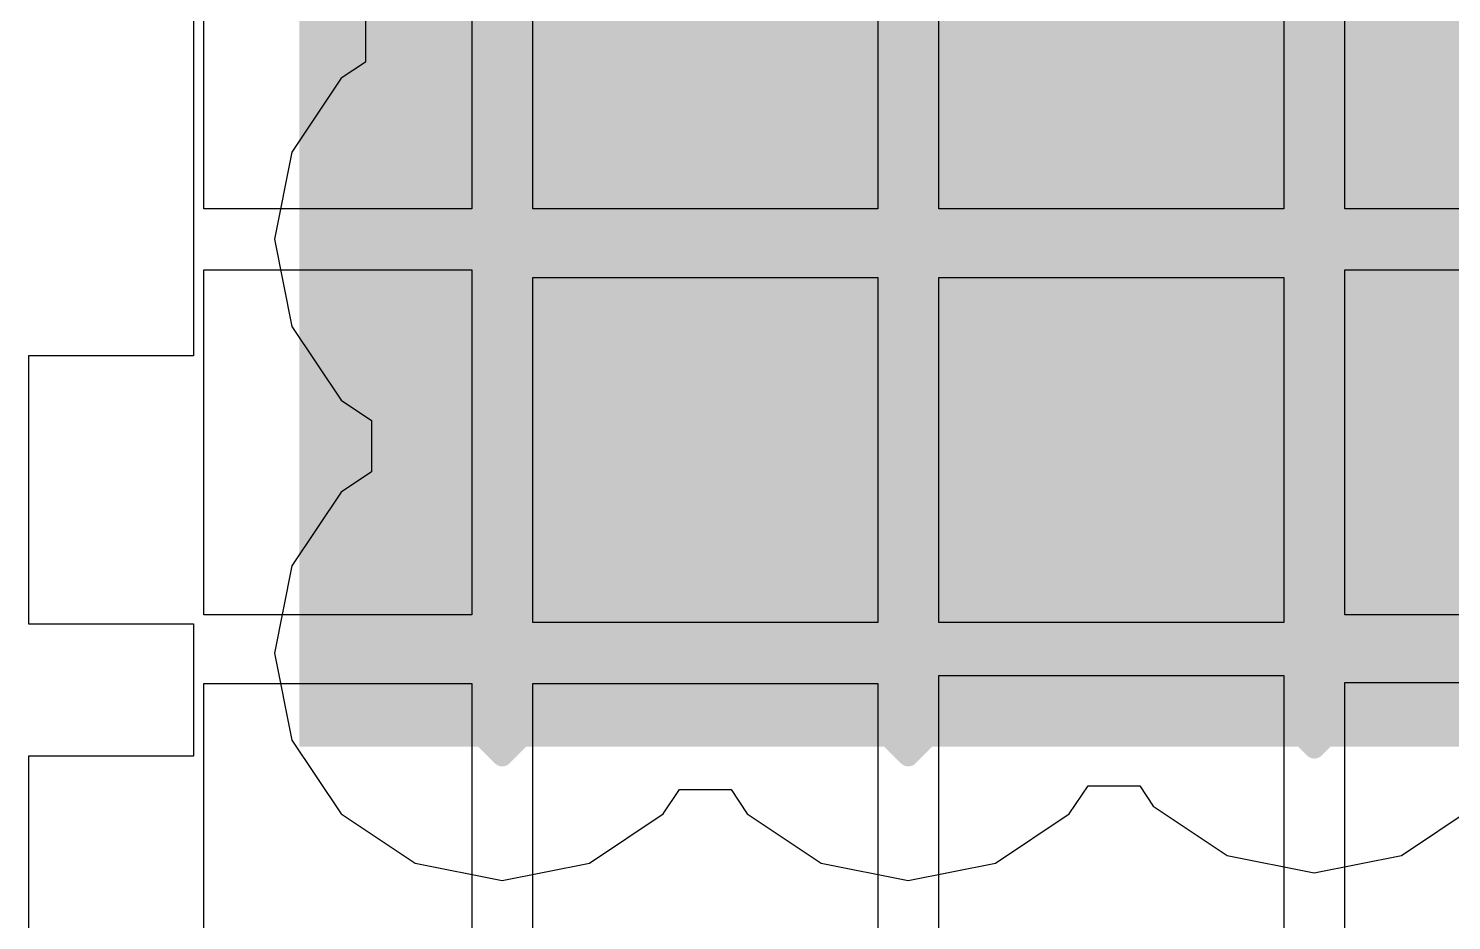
# Model space of a CAD drawing. Header units: millimetres. Extents: x 5 to 399, y 5 to 287.
# Drawn here: x 218.374 to 221.879, y 158.764 to 160.962 of the extents above; entities that cross this region are included whole.
import ezdxf

# ---------------------------------------------------------------- set-up
doc = ezdxf.new("R2010")
doc.units = ezdxf.units.MM
for name, color, linetype in [('DrillDrawing', 1, 'Continuous'), ('MidLayer1', 16, 'Continuous'), ('MidLayer2', 76, 'Continuous'), ('TopLayer', 1, 'Continuous'), ('TopPaste', 8, 'Continuous'), ('TopSolder', 216, 'Continuous')]:
    doc.layers.add(name, color=color, linetype=linetype)

# ---------------------------------------------------------------- blocks, each defined once
blk = doc.blocks.new('PQFN_8_MULTI_290')
at = {"layer": 'TopLayer'}
for p, q in [((2.667, 1.7732), (2.667, 2.586)), ((2.2606, 1.4478), (2.2606, 1.7732)), ((2.2606, 1.7732), (2.667, 1.7732)), ((2.667, 1.4478), (2.2606, 1.4478)), ((2.667, 0.7874), (2.667, 1.4478)), ((2.2606, -0.508), (2.2606, 0.7874)), ((2.2606, 0.7874), (2.667, 0.7874))]:
    blk.add_line(p, q, dxfattribs=at)
blk.add_solid([(-2, -1.75), (2, -1.75), (-2, 1.75), (2, 1.75)], dxfattribs=at)
at = {"layer": 'TopPaste'}
for p, q in [((-0.575, 2.442), (-0.575, 1.592)), ((-0.425, 1.575), (-0.425, 2.425)), ((0.425, 2.425), (0.425, 1.575)), ((0.575, 1.5944), (0.575, 2.4444)), ((1.425, 2.4444), (1.425, 1.5944)), ((1.575, 1.5944), (1.575, 2.4444)), ((2.2352, 2.4444), (2.2352, 1.5944)), ((-0.575, 1.592), (-1.425, 1.592)), ((1.425, 1.5944), (0.575, 1.5944)), ((2.2352, 1.5944), (1.575, 1.5944)), ((0.425, 1.575), (-0.425, 1.575)), ((-0.425, 1.4444), (0.425, 1.4444)), ((-0.425, 0.5944), (-0.425, 1.4444)), ((0.425, 1.4444), (0.425, 0.5944)), ((0.575, 1.4444), (1.425, 1.4444)), ((0.575, 0.5944), (0.575, 1.4444)), ((1.425, 1.4444), (1.425, 0.5944)), ((-1.425, 1.425), (-0.575, 1.425)), ((-0.575, 1.425), (-0.575, 0.575)), ((1.575, 0.575), (1.575, 1.425)), ((1.575, 1.425), (2.2352, 1.425)), ((2.2352, 1.425), (2.2352, 0.575)), ((-0.575, 0.575), (-1.425, 0.575)), ((0.425, 0.5944), (-0.425, 0.5944)), ((1.425, 0.5944), (0.575, 0.5944)), ((2.2352, 0.575), (1.575, 0.575)), ((-1.425, 0.425), (-0.575, 0.425)), ((-0.575, 0.425), (-0.575, -0.425)), ((-0.425, 0.425), (0.425, 0.425)), ((-0.425, -0.425), (-0.425, 0.425)), ((0.425, 0.425), (0.425, -0.425)), ((0.575, 0.425), (1.425, 0.425)), ((0.575, -0.425), (0.575, 0.425)), ((1.425, 0.425), (1.425, -0.425)), ((1.575, -0.425), (1.575, 0.425)), ((1.575, 0.425), (2.2352, 0.425)), ((2.2352, 0.425), (2.2352, -0.425))]:
    blk.add_line(p, q, dxfattribs=at)
at = {"layer": 'TopSolder'}
blk.add_solid([(-2, -1.75), (2, -1.75), (-2, 1.75), (2, 1.75)], dxfattribs=at)

msp = doc.modelspace()

# ---------------------------------------------------------------- linework, layer by layer
at = {"layer": 'DrillDrawing', "const_width": 0.0508}
for points in [[(219.4142, 160.5696), (219.5412, 160.6966)], [(219.5412, 160.6966), (219.6682, 160.5696)], [(220.4142, 160.5696), (220.5412, 160.6966)], [(220.5412, 160.6966), (220.6682, 160.5696)], [(221.4142, 160.5696), (221.5412, 160.6966)], [(221.5412, 160.6966), (221.6682, 160.5696)], [(219.465, 160.5188), (219.5412, 160.595)], [(219.5412, 160.595), (219.6174, 160.5188)], [(220.465, 160.5188), (220.5412, 160.595)], [(220.5412, 160.595), (220.6174, 160.5188)], [(221.465, 160.5188), (221.5412, 160.595)], [(221.5412, 160.595), (221.6174, 160.5188)], [(219.2872, 160.5696), (219.4142, 160.4426)], [(219.2872, 160.5696), (219.4142, 160.5696)], [(219.6682, 160.5696), (219.7952, 160.5696)], [(219.6682, 160.4426), (219.7952, 160.5696)], [(220.2872, 160.5696), (220.4142, 160.4426)], [(220.2872, 160.5696), (220.4142, 160.5696)], [(220.6682, 160.5696), (220.7952, 160.5696)], [(220.6682, 160.4426), (220.7952, 160.5696)], [(221.2872, 160.5696), (221.4142, 160.4426)], [(221.2872, 160.5696), (221.4142, 160.5696)], [(221.6682, 160.5696), (221.7952, 160.5696)], [(221.6682, 160.4426), (221.7952, 160.5696)], [(219.3888, 160.5188), (219.465, 160.4426)], [(219.3888, 160.5188), (219.465, 160.5188)], [(219.6174, 160.5188), (219.6936, 160.5188)], [(219.6174, 160.4426), (219.6936, 160.5188)], [(220.3888, 160.5188), (220.465, 160.4426)], [(220.3888, 160.5188), (220.465, 160.5188)], [(220.6174, 160.5188), (220.6936, 160.5188)], [(220.6174, 160.4426), (220.6936, 160.5188)], [(221.3888, 160.5188), (221.465, 160.4426)], [(221.3888, 160.5188), (221.465, 160.5188)], [(221.6174, 160.5188), (221.6936, 160.5188)], [(221.6174, 160.4426), (221.6936, 160.5188)], [(219.2872, 160.3156), (219.4142, 160.4426)], [(219.3888, 160.3664), (219.465, 160.4426)], [(219.6174, 160.4426), (219.6936, 160.3664)], [(219.6682, 160.4426), (219.7952, 160.3156)], [(220.2872, 160.3156), (220.4142, 160.4426)], [(220.3888, 160.3664), (220.465, 160.4426)], [(220.6174, 160.4426), (220.6936, 160.3664)], [(220.6682, 160.4426), (220.7952, 160.3156)], [(221.2872, 160.3156), (221.4142, 160.4426)], [(221.3888, 160.3664), (221.465, 160.4426)], [(221.6174, 160.4426), (221.6936, 160.3664)], [(221.6682, 160.4426), (221.7952, 160.3156)], [(219.3888, 160.3664), (219.465, 160.3664)], [(219.465, 160.3664), (219.5412, 160.2902)], [(219.5412, 160.2902), (219.6174, 160.3664)], [(219.6174, 160.3664), (219.6936, 160.3664)], [(220.3888, 160.3664), (220.465, 160.3664)], [(220.465, 160.3664), (220.5412, 160.2902)], [(220.5412, 160.2902), (220.6174, 160.3664)], [(220.6174, 160.3664), (220.6936, 160.3664)], [(221.3888, 160.3664), (221.465, 160.3664)], [(221.465, 160.3664), (221.5412, 160.2902)], [(221.5412, 160.2902), (221.6174, 160.3664)], [(221.6174, 160.3664), (221.6936, 160.3664)], [(219.2872, 160.3156), (219.4142, 160.3156)], [(219.4142, 160.3156), (219.5412, 160.1886)], [(219.5412, 160.1886), (219.6682, 160.3156)], [(219.6682, 160.3156), (219.7952, 160.3156)], [(220.2872, 160.3156), (220.4142, 160.3156)], [(220.4142, 160.3156), (220.5412, 160.1886)], [(220.5412, 160.1886), (220.6682, 160.3156)], [(220.6682, 160.3156), (220.7952, 160.3156)], [(221.2872, 160.3156), (221.4142, 160.3156)], [(221.4142, 160.3156), (221.5412, 160.1886)], [(221.5412, 160.1886), (221.6682, 160.3156)], [(221.6682, 160.3156), (221.7952, 160.3156)], [(221.4142, 159.5696), (221.5412, 159.6966)], [(221.5412, 159.6966), (221.6682, 159.5696)], [(219.4142, 159.5502), (219.5412, 159.6772)], [(219.5412, 159.6772), (219.6682, 159.5502)], [(220.4142, 159.5502), (220.5412, 159.6772)], [(220.5412, 159.6772), (220.6682, 159.5502)], [(221.465, 159.5188), (221.5412, 159.595)], [(221.5412, 159.595), (221.6174, 159.5188)], [(219.465, 159.4994), (219.5412, 159.5756)], [(219.5412, 159.5756), (219.6174, 159.4994)], [(220.465, 159.4994), (220.5412, 159.5756)], [(220.5412, 159.5756), (220.6174, 159.4994)], [(221.2872, 159.5696), (221.4142, 159.4426)], [(221.2872, 159.5696), (221.4142, 159.5696)], [(221.6682, 159.5696), (221.7952, 159.5696)], [(221.6682, 159.4426), (221.7952, 159.5696)], [(219.2872, 159.5502), (219.4142, 159.4232)], [(219.2872, 159.5502), (219.4142, 159.5502)], [(219.6682, 159.5502), (219.7952, 159.5502)], [(219.6682, 159.4232), (219.7952, 159.5502)], [(220.2872, 159.5502), (220.4142, 159.4232)], [(220.2872, 159.5502), (220.4142, 159.5502)], [(220.6682, 159.5502), (220.7952, 159.5502)], [(220.6682, 159.4232), (220.7952, 159.5502)], [(219.3888, 159.4994), (219.465, 159.4232)], [(219.3888, 159.4994), (219.465, 159.4994)], [(219.6174, 159.4994), (219.6936, 159.4994)], [(219.6174, 159.4232), (219.6936, 159.4994)], [(220.3888, 159.4994), (220.465, 159.4232)], [(220.3888, 159.4994), (220.465, 159.4994)], [(220.6174, 159.4994), (220.6936, 159.4994)], [(220.6174, 159.4232), (220.6936, 159.4994)], [(221.3888, 159.5188), (221.465, 159.4426)], [(221.3888, 159.5188), (221.465, 159.5188)], [(221.6174, 159.5188), (221.6936, 159.5188)], [(221.6174, 159.4426), (221.6936, 159.5188)], [(219.2872, 159.2962), (219.4142, 159.4232)], [(219.3888, 159.347), (219.465, 159.4232)], [(219.6174, 159.4232), (219.6936, 159.347)], [(219.6682, 159.4232), (219.7952, 159.2962)], [(220.2872, 159.2962), (220.4142, 159.4232)], [(220.3888, 159.347), (220.465, 159.4232)], [(220.6174, 159.4232), (220.6936, 159.347)], [(220.6682, 159.4232), (220.7952, 159.2962)], [(221.2872, 159.3156), (221.4142, 159.4426)], [(221.3888, 159.3664), (221.465, 159.4426)], [(221.6174, 159.4426), (221.6936, 159.3664)], [(221.6682, 159.4426), (221.7952, 159.3156)], [(219.3888, 159.347), (219.465, 159.347)], [(219.465, 159.347), (219.5412, 159.2708)], [(219.5412, 159.2708), (219.6174, 159.347)], [(219.6174, 159.347), (219.6936, 159.347)], [(220.3888, 159.347), (220.465, 159.347)], [(220.465, 159.347), (220.5412, 159.2708)], [(220.5412, 159.2708), (220.6174, 159.347)], [(220.6174, 159.347), (220.6936, 159.347)], [(221.3888, 159.3664), (221.465, 159.3664)], [(221.465, 159.3664), (221.5412, 159.2902)], [(221.5412, 159.2902), (221.6174, 159.3664)], [(221.6174, 159.3664), (221.6936, 159.3664)], [(221.2872, 159.3156), (221.4142, 159.3156)], [(221.4142, 159.3156), (221.5412, 159.1886)], [(221.5412, 159.1886), (221.6682, 159.3156)], [(221.6682, 159.3156), (221.7952, 159.3156)], [(219.2872, 159.2962), (219.4142, 159.2962)], [(219.4142, 159.2962), (219.5412, 159.1692)], [(219.5412, 159.1692), (219.6682, 159.2962)], [(219.6682, 159.2962), (219.7952, 159.2962)], [(220.2872, 159.2962), (220.4142, 159.2962)], [(220.4142, 159.2962), (220.5412, 159.1692)], [(220.5412, 159.1692), (220.6682, 159.2962)], [(220.6682, 159.2962), (220.7952, 159.2962)]]:
    msp.add_lwpolyline(points, dxfattribs=at)
at = {"layer": 'DrillDrawing', "const_width": 0.0254}
for points in [[(219.5285, 160.6966, 1), (219.5539, 160.6966, 1)], [(219.5285, 160.6966, 1), (219.5539, 160.6966, 1)], [(220.5285, 160.6966, 1), (220.5539, 160.6966, 1)], [(220.5285, 160.6966, 1), (220.5539, 160.6966, 1)], [(221.5285, 160.6966, 1), (221.5539, 160.6966, 1)], [(221.5285, 160.6966, 1), (221.5539, 160.6966, 1)], [(219.5285, 160.595, 1), (219.5539, 160.595, 1)], [(219.5285, 160.595, 1), (219.5539, 160.595, 1)], [(220.5285, 160.595, 1), (220.5539, 160.595, 1)], [(220.5285, 160.595, 1), (220.5539, 160.595, 1)], [(221.5285, 160.595, 1), (221.5539, 160.595, 1)], [(221.5285, 160.595, 1), (221.5539, 160.595, 1)], [(219.2745, 160.5696, 1), (219.2999, 160.5696, 1)], [(219.2745, 160.5696, 1), (219.2999, 160.5696, 1)], [(219.4015, 160.5696, 1), (219.4269, 160.5696, 1)], [(219.4015, 160.5696, 1), (219.4269, 160.5696, 1)], [(219.6555, 160.5696, 1), (219.6809, 160.5696, 1)], [(219.6555, 160.5696, 1), (219.6809, 160.5696, 1)], [(219.7825, 160.5696, 1), (219.8079, 160.5696, 1)], [(219.7825, 160.5696, 1), (219.8079, 160.5696, 1)], [(220.2745, 160.5696, 1), (220.2999, 160.5696, 1)], [(220.2745, 160.5696, 1), (220.2999, 160.5696, 1)], [(220.4015, 160.5696, 1), (220.4269, 160.5696, 1)], [(220.4015, 160.5696, 1), (220.4269, 160.5696, 1)], [(220.6555, 160.5696, 1), (220.6809, 160.5696, 1)], [(220.6555, 160.5696, 1), (220.6809, 160.5696, 1)], [(220.7825, 160.5696, 1), (220.8079, 160.5696, 1)], [(220.7825, 160.5696, 1), (220.8079, 160.5696, 1)], [(221.2745, 160.5696, 1), (221.2999, 160.5696, 1)], [(221.2745, 160.5696, 1), (221.2999, 160.5696, 1)], [(221.4015, 160.5696, 1), (221.4269, 160.5696, 1)], [(221.4015, 160.5696, 1), (221.4269, 160.5696, 1)], [(221.6555, 160.5696, 1), (221.6809, 160.5696, 1)], [(221.6555, 160.5696, 1), (221.6809, 160.5696, 1)], [(221.7825, 160.5696, 1), (221.8079, 160.5696, 1)], [(221.7825, 160.5696, 1), (221.8079, 160.5696, 1)], [(219.3761, 160.5188, 1), (219.4015, 160.5188, 1)], [(219.3761, 160.5188, 1), (219.4015, 160.5188, 1)], [(219.4523, 160.5188, 1), (219.4777, 160.5188, 1)], [(219.4523, 160.5188, 1), (219.4777, 160.5188, 1)], [(219.6047, 160.5188, 1), (219.6301, 160.5188, 1)], [(219.6047, 160.5188, 1), (219.6301, 160.5188, 1)], [(219.6809, 160.5188, 1), (219.7063, 160.5188, 1)], [(219.6809, 160.5188, 1), (219.7063, 160.5188, 1)], [(220.3761, 160.5188, 1), (220.4015, 160.5188, 1)], [(220.3761, 160.5188, 1), (220.4015, 160.5188, 1)], [(220.4523, 160.5188, 1), (220.4777, 160.5188, 1)], [(220.4523, 160.5188, 1), (220.4777, 160.5188, 1)], [(220.6047, 160.5188, 1), (220.6301, 160.5188, 1)], [(220.6047, 160.5188, 1), (220.6301, 160.5188, 1)], [(220.6809, 160.5188, 1), (220.7063, 160.5188, 1)], [(220.6809, 160.5188, 1), (220.7063, 160.5188, 1)], [(221.3761, 160.5188, 1), (221.4015, 160.5188, 1)], [(221.3761, 160.5188, 1), (221.4015, 160.5188, 1)], [(221.4523, 160.5188, 1), (221.4777, 160.5188, 1)], [(221.4523, 160.5188, 1), (221.4777, 160.5188, 1)], [(221.6047, 160.5188, 1), (221.6301, 160.5188, 1)], [(221.6047, 160.5188, 1), (221.6301, 160.5188, 1)], [(221.6809, 160.5188, 1), (221.7063, 160.5188, 1)], [(221.6809, 160.5188, 1), (221.7063, 160.5188, 1)], [(219.4015, 160.4426, 1), (219.4269, 160.4426, 1)], [(219.4015, 160.4426, 1), (219.4269, 160.4426, 1)], [(219.4523, 160.4426, 1), (219.4777, 160.4426, 1)], [(219.4523, 160.4426, 1), (219.4777, 160.4426, 1)], [(219.6047, 160.4426, 1), (219.6301, 160.4426, 1)], [(219.6047, 160.4426, 1), (219.6301, 160.4426, 1)], [(219.6555, 160.4426, 1), (219.6809, 160.4426, 1)], [(219.6555, 160.4426, 1), (219.6809, 160.4426, 1)], [(220.4015, 160.4426, 1), (220.4269, 160.4426, 1)], [(220.4015, 160.4426, 1), (220.4269, 160.4426, 1)], [(220.4523, 160.4426, 1), (220.4777, 160.4426, 1)], [(220.4523, 160.4426, 1), (220.4777, 160.4426, 1)], [(220.6047, 160.4426, 1), (220.6301, 160.4426, 1)], [(220.6047, 160.4426, 1), (220.6301, 160.4426, 1)], [(220.6555, 160.4426, 1), (220.6809, 160.4426, 1)], [(220.6555, 160.4426, 1), (220.6809, 160.4426, 1)], [(221.4015, 160.4426, 1), (221.4269, 160.4426, 1)], [(221.4015, 160.4426, 1), (221.4269, 160.4426, 1)], [(221.4523, 160.4426, 1), (221.4777, 160.4426, 1)], [(221.4523, 160.4426, 1), (221.4777, 160.4426, 1)], [(221.6047, 160.4426, 1), (221.6301, 160.4426, 1)], [(221.6047, 160.4426, 1), (221.6301, 160.4426, 1)], [(221.6555, 160.4426, 1), (221.6809, 160.4426, 1)], [(221.6555, 160.4426, 1), (221.6809, 160.4426, 1)], [(219.3761, 160.3664, 1), (219.4015, 160.3664, 1)], [(219.3761, 160.3664, 1), (219.4015, 160.3664, 1)], [(219.4523, 160.3664, 1), (219.4777, 160.3664, 1)], [(219.4523, 160.3664, 1), (219.4777, 160.3664, 1)], [(219.6047, 160.3664, 1), (219.6301, 160.3664, 1)], [(219.6047, 160.3664, 1), (219.6301, 160.3664, 1)], [(219.6809, 160.3664, 1), (219.7063, 160.3664, 1)], [(219.6809, 160.3664, 1), (219.7063, 160.3664, 1)], [(220.3761, 160.3664, 1), (220.4015, 160.3664, 1)], [(220.3761, 160.3664, 1), (220.4015, 160.3664, 1)], [(220.4523, 160.3664, 1), (220.4777, 160.3664, 1)], [(220.4523, 160.3664, 1), (220.4777, 160.3664, 1)], [(220.6047, 160.3664, 1), (220.6301, 160.3664, 1)], [(220.6047, 160.3664, 1), (220.6301, 160.3664, 1)], [(220.6809, 160.3664, 1), (220.7063, 160.3664, 1)], [(220.6809, 160.3664, 1), (220.7063, 160.3664, 1)], [(221.3761, 160.3664, 1), (221.4015, 160.3664, 1)], [(221.3761, 160.3664, 1), (221.4015, 160.3664, 1)], [(221.4523, 160.3664, 1), (221.4777, 160.3664, 1)], [(221.4523, 160.3664, 1), (221.4777, 160.3664, 1)], [(221.6047, 160.3664, 1), (221.6301, 160.3664, 1)], [(221.6047, 160.3664, 1), (221.6301, 160.3664, 1)], [(221.6809, 160.3664, 1), (221.7063, 160.3664, 1)], [(221.6809, 160.3664, 1), (221.7063, 160.3664, 1)], [(219.2745, 160.3156, 1), (219.2999, 160.3156, 1)], [(219.2745, 160.3156, 1), (219.2999, 160.3156, 1)], [(219.4015, 160.3156, 1), (219.4269, 160.3156, 1)], [(219.4015, 160.3156, 1), (219.4269, 160.3156, 1)], [(219.6555, 160.3156, 1), (219.6809, 160.3156, 1)], [(219.6555, 160.3156, 1), (219.6809, 160.3156, 1)], [(219.7825, 160.3156, 1), (219.8079, 160.3156, 1)], [(219.7825, 160.3156, 1), (219.8079, 160.3156, 1)], [(220.2745, 160.3156, 1), (220.2999, 160.3156, 1)], [(220.2745, 160.3156, 1), (220.2999, 160.3156, 1)], [(220.4015, 160.3156, 1), (220.4269, 160.3156, 1)], [(220.4015, 160.3156, 1), (220.4269, 160.3156, 1)], [(220.6555, 160.3156, 1), (220.6809, 160.3156, 1)], [(220.6555, 160.3156, 1), (220.6809, 160.3156, 1)], [(220.7825, 160.3156, 1), (220.8079, 160.3156, 1)], [(220.7825, 160.3156, 1), (220.8079, 160.3156, 1)], [(221.2745, 160.3156, 1), (221.2999, 160.3156, 1)], [(221.2745, 160.3156, 1), (221.2999, 160.3156, 1)], [(221.4015, 160.3156, 1), (221.4269, 160.3156, 1)], [(221.4015, 160.3156, 1), (221.4269, 160.3156, 1)], [(221.6555, 160.3156, 1), (221.6809, 160.3156, 1)], [(221.6555, 160.3156, 1), (221.6809, 160.3156, 1)], [(221.7825, 160.3156, 1), (221.8079, 160.3156, 1)], [(221.7825, 160.3156, 1), (221.8079, 160.3156, 1)], [(219.5285, 160.2902, 1), (219.5539, 160.2902, 1)], [(219.5285, 160.2902, 1), (219.5539, 160.2902, 1)], [(220.5285, 160.2902, 1), (220.5539, 160.2902, 1)], [(220.5285, 160.2902, 1), (220.5539, 160.2902, 1)], [(221.5285, 160.2902, 1), (221.5539, 160.2902, 1)], [(221.5285, 160.2902, 1), (221.5539, 160.2902, 1)], [(219.5285, 160.1886, 1), (219.5539, 160.1886, 1)], [(219.5285, 160.1886, 1), (219.5539, 160.1886, 1)], [(220.5285, 160.1886, 1), (220.5539, 160.1886, 1)], [(220.5285, 160.1886, 1), (220.5539, 160.1886, 1)], [(221.5285, 160.1886, 1), (221.5539, 160.1886, 1)], [(221.5285, 160.1886, 1), (221.5539, 160.1886, 1)], [(221.5285, 159.6966, 1), (221.5539, 159.6966, 1)], [(221.5285, 159.6966, 1), (221.5539, 159.6966, 1)], [(219.5285, 159.6772, 1), (219.5539, 159.6772, 1)], [(219.5285, 159.6772, 1), (219.5539, 159.6772, 1)], [(220.5285, 159.6772, 1), (220.5539, 159.6772, 1)], [(220.5285, 159.6772, 1), (220.5539, 159.6772, 1)], [(221.5285, 159.595, 1), (221.5539, 159.595, 1)], [(221.5285, 159.595, 1), (221.5539, 159.595, 1)], [(219.5285, 159.5756, 1), (219.5539, 159.5756, 1)], [(219.5285, 159.5756, 1), (219.5539, 159.5756, 1)], [(220.5285, 159.5756, 1), (220.5539, 159.5756, 1)], [(220.5285, 159.5756, 1), (220.5539, 159.5756, 1)], [(221.2745, 159.5696, 1), (221.2999, 159.5696, 1)], [(221.2745, 159.5696, 1), (221.2999, 159.5696, 1)], [(221.4015, 159.5696, 1), (221.4269, 159.5696, 1)], [(221.4015, 159.5696, 1), (221.4269, 159.5696, 1)], [(221.6555, 159.5696, 1), (221.6809, 159.5696, 1)], [(221.6555, 159.5696, 1), (221.6809, 159.5696, 1)], [(221.7825, 159.5696, 1), (221.8079, 159.5696, 1)], [(221.7825, 159.5696, 1), (221.8079, 159.5696, 1)], [(219.2745, 159.5502, 1), (219.2999, 159.5502, 1)], [(219.2745, 159.5502, 1), (219.2999, 159.5502, 1)], [(219.4015, 159.5502, 1), (219.4269, 159.5502, 1)], [(219.4015, 159.5502, 1), (219.4269, 159.5502, 1)], [(219.6555, 159.5502, 1), (219.6809, 159.5502, 1)], [(219.6555, 159.5502, 1), (219.6809, 159.5502, 1)], [(219.7825, 159.5502, 1), (219.8079, 159.5502, 1)], [(219.7825, 159.5502, 1), (219.8079, 159.5502, 1)], [(220.2745, 159.5502, 1), (220.2999, 159.5502, 1)], [(220.2745, 159.5502, 1), (220.2999, 159.5502, 1)], [(220.4015, 159.5502, 1), (220.4269, 159.5502, 1)], [(220.4015, 159.5502, 1), (220.4269, 159.5502, 1)], [(220.6555, 159.5502, 1), (220.6809, 159.5502, 1)], [(220.6555, 159.5502, 1), (220.6809, 159.5502, 1)], [(220.7825, 159.5502, 1), (220.8079, 159.5502, 1)], [(220.7825, 159.5502, 1), (220.8079, 159.5502, 1)], [(219.3761, 159.4994, 1), (219.4015, 159.4994, 1)], [(219.3761, 159.4994, 1), (219.4015, 159.4994, 1)], [(219.4523, 159.4994, 1), (219.4777, 159.4994, 1)], [(219.4523, 159.4994, 1), (219.4777, 159.4994, 1)], [(219.6047, 159.4994, 1), (219.6301, 159.4994, 1)], [(219.6047, 159.4994, 1), (219.6301, 159.4994, 1)], [(219.6809, 159.4994, 1), (219.7063, 159.4994, 1)], [(219.6809, 159.4994, 1), (219.7063, 159.4994, 1)], [(220.3761, 159.4994, 1), (220.4015, 159.4994, 1)], [(220.3761, 159.4994, 1), (220.4015, 159.4994, 1)], [(220.4523, 159.4994, 1), (220.4777, 159.4994, 1)], [(220.4523, 159.4994, 1), (220.4777, 159.4994, 1)], [(220.6047, 159.4994, 1), (220.6301, 159.4994, 1)], [(220.6047, 159.4994, 1), (220.6301, 159.4994, 1)], [(220.6809, 159.4994, 1), (220.7063, 159.4994, 1)], [(220.6809, 159.4994, 1), (220.7063, 159.4994, 1)], [(221.3761, 159.5188, 1), (221.4015, 159.5188, 1)], [(221.3761, 159.5188, 1), (221.4015, 159.5188, 1)], [(221.4523, 159.5188, 1), (221.4777, 159.5188, 1)], [(221.4523, 159.5188, 1), (221.4777, 159.5188, 1)], [(221.6047, 159.5188, 1), (221.6301, 159.5188, 1)], [(221.6047, 159.5188, 1), (221.6301, 159.5188, 1)], [(221.6809, 159.5188, 1), (221.7063, 159.5188, 1)], [(221.6809, 159.5188, 1), (221.7063, 159.5188, 1)], [(219.4015, 159.4232, 1), (219.4269, 159.4232, 1)], [(219.4015, 159.4232, 1), (219.4269, 159.4232, 1)], [(219.4523, 159.4232, 1), (219.4777, 159.4232, 1)], [(219.4523, 159.4232, 1), (219.4777, 159.4232, 1)], [(219.6047, 159.4232, 1), (219.6301, 159.4232, 1)], [(219.6047, 159.4232, 1), (219.6301, 159.4232, 1)], [(219.6555, 159.4232, 1), (219.6809, 159.4232, 1)], [(219.6555, 159.4232, 1), (219.6809, 159.4232, 1)], [(220.4015, 159.4232, 1), (220.4269, 159.4232, 1)], [(220.4015, 159.4232, 1), (220.4269, 159.4232, 1)], [(220.4523, 159.4232, 1), (220.4777, 159.4232, 1)], [(220.4523, 159.4232, 1), (220.4777, 159.4232, 1)], [(220.6047, 159.4232, 1), (220.6301, 159.4232, 1)], [(220.6047, 159.4232, 1), (220.6301, 159.4232, 1)], [(220.6555, 159.4232, 1), (220.6809, 159.4232, 1)], [(220.6555, 159.4232, 1), (220.6809, 159.4232, 1)], [(221.4015, 159.4426, 1), (221.4269, 159.4426, 1)], [(221.4015, 159.4426, 1), (221.4269, 159.4426, 1)], [(221.4523, 159.4426, 1), (221.4777, 159.4426, 1)], [(221.4523, 159.4426, 1), (221.4777, 159.4426, 1)], [(221.6047, 159.4426, 1), (221.6301, 159.4426, 1)], [(221.6047, 159.4426, 1), (221.6301, 159.4426, 1)], [(221.6555, 159.4426, 1), (221.6809, 159.4426, 1)], [(221.6555, 159.4426, 1), (221.6809, 159.4426, 1)], [(219.3761, 159.347, 1), (219.4015, 159.347, 1)], [(219.3761, 159.347, 1), (219.4015, 159.347, 1)], [(219.4523, 159.347, 1), (219.4777, 159.347, 1)], [(219.4523, 159.347, 1), (219.4777, 159.347, 1)], [(219.6047, 159.347, 1), (219.6301, 159.347, 1)], [(219.6047, 159.347, 1), (219.6301, 159.347, 1)], [(219.6809, 159.347, 1), (219.7063, 159.347, 1)], [(219.6809, 159.347, 1), (219.7063, 159.347, 1)], [(220.3761, 159.347, 1), (220.4015, 159.347, 1)], [(220.3761, 159.347, 1), (220.4015, 159.347, 1)], [(220.4523, 159.347, 1), (220.4777, 159.347, 1)], [(220.4523, 159.347, 1), (220.4777, 159.347, 1)], [(220.6047, 159.347, 1), (220.6301, 159.347, 1)], [(220.6047, 159.347, 1), (220.6301, 159.347, 1)], [(220.6809, 159.347, 1), (220.7063, 159.347, 1)], [(220.6809, 159.347, 1), (220.7063, 159.347, 1)], [(221.3761, 159.3664, 1), (221.4015, 159.3664, 1)], [(221.3761, 159.3664, 1), (221.4015, 159.3664, 1)], [(221.4523, 159.3664, 1), (221.4777, 159.3664, 1)], [(221.4523, 159.3664, 1), (221.4777, 159.3664, 1)], [(221.6047, 159.3664, 1), (221.6301, 159.3664, 1)], [(221.6047, 159.3664, 1), (221.6301, 159.3664, 1)], [(221.6809, 159.3664, 1), (221.7063, 159.3664, 1)], [(221.6809, 159.3664, 1), (221.7063, 159.3664, 1)], [(221.2745, 159.3156, 1), (221.2999, 159.3156, 1)], [(221.2745, 159.3156, 1), (221.2999, 159.3156, 1)], [(221.4015, 159.3156, 1), (221.4269, 159.3156, 1)], [(221.4015, 159.3156, 1), (221.4269, 159.3156, 1)], [(221.6555, 159.3156, 1), (221.6809, 159.3156, 1)], [(221.6555, 159.3156, 1), (221.6809, 159.3156, 1)], [(221.7825, 159.3156, 1), (221.8079, 159.3156, 1)], [(221.7825, 159.3156, 1), (221.8079, 159.3156, 1)], [(219.2745, 159.2962, 1), (219.2999, 159.2962, 1)], [(219.2745, 159.2962, 1), (219.2999, 159.2962, 1)], [(219.4015, 159.2962, 1), (219.4269, 159.2962, 1)], [(219.4015, 159.2962, 1), (219.4269, 159.2962, 1)], [(219.6555, 159.2962, 1), (219.6809, 159.2962, 1)], [(219.6555, 159.2962, 1), (219.6809, 159.2962, 1)], [(219.7825, 159.2962, 1), (219.8079, 159.2962, 1)], [(219.7825, 159.2962, 1), (219.8079, 159.2962, 1)], [(220.2745, 159.2962, 1), (220.2999, 159.2962, 1)], [(220.2745, 159.2962, 1), (220.2999, 159.2962, 1)], [(220.4015, 159.2962, 1), (220.4269, 159.2962, 1)], [(220.4015, 159.2962, 1), (220.4269, 159.2962, 1)], [(220.6555, 159.2962, 1), (220.6809, 159.2962, 1)], [(220.6555, 159.2962, 1), (220.6809, 159.2962, 1)], [(220.7825, 159.2962, 1), (220.8079, 159.2962, 1)], [(220.7825, 159.2962, 1), (220.8079, 159.2962, 1)], [(221.5285, 159.2902, 1), (221.5539, 159.2902, 1)], [(221.5285, 159.2902, 1), (221.5539, 159.2902, 1)], [(219.5285, 159.2708, 1), (219.5539, 159.2708, 1)], [(219.5285, 159.2708, 1), (219.5539, 159.2708, 1)], [(220.5285, 159.2708, 1), (220.5539, 159.2708, 1)], [(220.5285, 159.2708, 1), (220.5539, 159.2708, 1)], [(221.5285, 159.1886, 1), (221.5539, 159.1886, 1)], [(221.5285, 159.1886, 1), (221.5539, 159.1886, 1)], [(219.5285, 159.1692, 1), (219.5539, 159.1692, 1)], [(219.5285, 159.1692, 1), (219.5539, 159.1692, 1)], [(220.5285, 159.1692, 1), (220.5539, 159.1692, 1)], [(220.5285, 159.1692, 1), (220.5539, 159.1692, 1)]]:
    msp.add_lwpolyline(points, format="xyb", close=True, dxfattribs=at)
at = {"layer": 'MidLayer1'}
for p, q in [((219.2045, 161.0061), (219.2045, 160.8791)), ((219.2045, 160.8791), (219.1447, 160.8391)), ((219.1447, 160.8391), (219.0231, 160.6572)), ((219.0231, 160.6572), (218.9804, 160.4426)), ((218.9804, 160.4426), (219.0231, 160.228)), ((219.0231, 160.228), (219.1447, 160.0461)), ((219.1447, 160.0461), (219.219, 159.9964)), ((219.219, 159.9964), (219.219, 159.8694)), ((219.219, 159.8694), (219.1447, 159.8197)), ((219.1447, 159.8197), (219.0231, 159.6378)), ((219.0231, 159.6378), (218.9804, 159.4232)), ((218.9804, 159.4232), (219.0231, 159.2086)), ((219.0231, 159.2086), (219.1447, 159.0267)), ((220.9377, 159.0267), (220.9842, 159.0962)), ((220.9842, 159.0962), (221.1112, 159.0962)), ((221.1112, 159.0962), (221.1447, 159.0461)), ((219.9377, 159.0267), (219.9777, 159.0865)), ((219.9777, 159.0865), (220.1047, 159.0865)), ((220.1047, 159.0865), (220.1447, 159.0267)), ((219.1447, 159.0267), (219.3266, 158.9051)), ((219.7558, 158.9051), (219.9377, 159.0267)), ((220.1447, 159.0267), (220.3266, 158.9051)), ((220.7558, 158.9051), (220.9377, 159.0267)), ((221.1447, 159.0461), (221.3266, 158.9245)), ((221.7558, 158.9245), (221.9377, 159.0461)), ((221.3266, 158.9245), (221.5412, 158.8818)), ((221.5412, 158.8818), (221.7558, 158.9245)), ((219.3266, 158.9051), (219.5412, 158.8624)), ((219.5412, 158.8624), (219.7558, 158.9051)), ((220.3266, 158.9051), (220.5412, 158.8624)), ((220.5412, 158.8624), (220.7558, 158.9051))]:
    msp.add_line(p, q, dxfattribs=at)
at = {"layer": 'MidLayer2'}
for p, q in [((219.2045, 161.0061), (219.2045, 160.8791)), ((219.2045, 160.8791), (219.1447, 160.8391)), ((219.1447, 160.8391), (219.0231, 160.6572)), ((219.0231, 160.6572), (218.9804, 160.4426)), ((218.9804, 160.4426), (219.0231, 160.228)), ((219.0231, 160.228), (219.1447, 160.0461)), ((219.1447, 160.0461), (219.219, 159.9964)), ((219.219, 159.9964), (219.219, 159.8694)), ((219.219, 159.8694), (219.1447, 159.8197)), ((219.1447, 159.8197), (219.0231, 159.6378)), ((219.0231, 159.6378), (218.9804, 159.4232)), ((218.9804, 159.4232), (219.0231, 159.2086)), ((219.0231, 159.2086), (219.1447, 159.0267)), ((220.9377, 159.0267), (220.9842, 159.0962)), ((220.9842, 159.0962), (221.1112, 159.0962)), ((221.1112, 159.0962), (221.1447, 159.0461)), ((219.9377, 159.0267), (219.9777, 159.0865)), ((219.9777, 159.0865), (220.1047, 159.0865)), ((220.1047, 159.0865), (220.1447, 159.0267)), ((219.1447, 159.0267), (219.3266, 158.9051)), ((219.7558, 158.9051), (219.9377, 159.0267)), ((220.1447, 159.0267), (220.3266, 158.9051)), ((220.7558, 158.9051), (220.9377, 159.0267)), ((221.1447, 159.0461), (221.3266, 158.9245)), ((221.7558, 158.9245), (221.9377, 159.0461)), ((221.3266, 158.9245), (221.5412, 158.8818)), ((221.5412, 158.8818), (221.7558, 158.9245)), ((219.3266, 158.9051), (219.5412, 158.8624)), ((219.5412, 158.8624), (219.7558, 158.9051)), ((220.3266, 158.9051), (220.5412, 158.8624)), ((220.5412, 158.8624), (220.7558, 158.9051))]:
    msp.add_line(p, q, dxfattribs=at)

# ---------------------------------------------------------------- block references
at = {"rotation": 180}
msp.add_blockref('PQFN_8_MULTI_290', (221.0412, 160.9426), dxfattribs=at)

doc.saveas('drawing.dxf')
